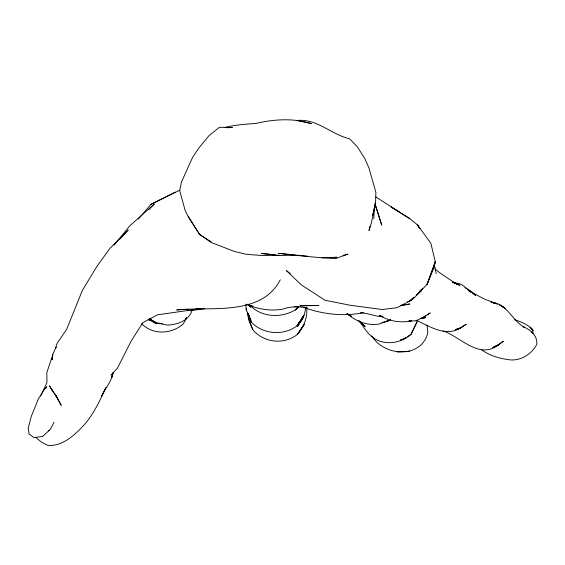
<?xml version="1.0" encoding="UTF-8"?>
<svg xmlns="http://www.w3.org/2000/svg" width="565" height="565" viewBox="0 0 565 565"><rect width="100%" height="100%" fill="white"/><g stroke="black" fill="none" stroke-linecap="round" stroke-linejoin="round"><path stroke-width="0.85" d="M373.783 218.789L374.157 211.797L375.577 202.602L375.887 192.319L368.931 167.904L364.905 158.73L357.405 146.893L349.587 138.785C331.125 134.512 317.007 118.325 296.872 120.493L311.364 123.601C293.362 117.972 274.223 119.166 256.065 123.389C245.719 124.265 235.266 124.731 225.181 127.422M112.308 374.065C111.503 382.505 104.37 388.854 101.453 396.651L105.648 388.162M369.983 226.36L368.987 230.598L371.205 223.669L375.577 202.602L372.582 215.329M305.898 308.045L304.034 315.192L297.423 326.683L303.214 317.558L300.961 321.195L296.985 325.581L304.034 315.192L297.423 325.581C283.729 336.104 263.043 334.593 251.185 321.986L250.867 321.224M302.353 317.177L300.961 321.195L298.285 323.145M104.059 391.545C98.458 403.763 92.272 415.925 83.189 425.975C73.86 435.763 62.348 446.407 47.813 445.418L41.443 442.105L36.054 437.713M40.659 396.058L46.952 382.561L46.853 372.519L52.835 354.749L52.128 359.827L52.757 354.417L56.119 347.072L55.419 348.662L57.086 343.379L66.705 329.24L82.363 290.396L96.82 266.511L109.85 248.473L128.177 230.012L119.455 239.546M186.598 317.636L183.307 323.9C171.711 334.275 152.748 335.264 141.631 323.674M422.048 289.118L421.285 290.707L416.419 295.255M104.405 390.818L106.156 387.202M186.556 317.636L185.793 319.218L186.358 318.208M192.164 309.903C189.346 320.553 177.601 324.614 167.727 325.101L156.441 322.989L149.322 318.561M422.38 288.666L421.285 290.707L416.243 295.205M54.028 422.309L50.25 429.315L48.583 430.869M280.261 279.845C261.235 316.598 210.597 306.364 176.739 309.91L188.067 309.316M45.567 388.755L46.838 386.728L44.31 389.419L38.328 398.968L31.28 416.398L28.25 428.009L29.083 434.068L34.07 437.607L42.728 436.35L45.08 434.217M114.109 245.168L129.837 225.767L154.358 203.979L148.786 209.615M298.052 306.816L295.41 310.065L297.713 307.402M138.326 219.114L150.919 204.389L179.578 190.236M413.891 297.275L409.314 301.385L411.207 299.697M419.795 291.081L420.974 289.845M110.91 375.174L117.513 368.055L131.045 341.295L142.867 322.636L157.692 314.762L200.293 308.751M298.843 306.611L295.693 309.62C281.645 318.363 262.082 317.594 250.168 305.531M45.419 433.927L49.141 430.332M413.983 297.529L410.939 300.375L397.068 307.692L382.23 309.528L350.265 305.27L324.932 300.234L301.307 284.873L286.321 270.55L290.445 273.728M412.464 298.574L413.721 297.451M390.768 319.543L389.384 320.539L378.967 324.056C367.335 325.934 355.823 321.4 347.2 313.667L351.331 316.379L346.853 313.66M405.762 337.644L403.523 339.028L405.84 338.047L404.215 338.576M407.259 336.719L410.995 334.402L417.09 321.732L410.995 334.402C400.924 343.386 384.899 345.794 373.529 337.976C366.953 333.498 363.655 326.365 358.591 320.574M421.907 317.841L416.087 320.871L408.912 320.984L411.391 320.821C400.416 323.357 388.861 321.04 379.27 315.291L382.357 316.358M423.432 316.951L425.713 315.616M427.239 314.726L430.283 312.939L424.216 316.958L420.388 318.731L425.544 317.692L422.083 318.031M150.926 204.346L175.27 192.142M492.871 347.419L498.959 344.459C479.501 360.343 460.998 337.1 443.151 330.899M492.871 347.468L497.468 345.533L503.267 341.281L497.468 345.533L494.29 346.677M407.69 301.717L410.939 300.375L414.555 297.437L427.126 284.252L433.856 267.881L435.29 261.899L430.855 243.296L417.577 224.962L409.858 218.676L391.27 207.058L409.858 218.676M531.545 332.517L532.682 332.043L533.035 330.447C528.769 324.727 521.326 322.036 514.772 319.677M456.132 329.452L461.612 327.227C446.576 337.87 429.951 326.485 415.974 320.108M455.355 329.826L460.065 328.286L466.167 324.261L460.065 328.286L456.054 329.423M386.001 321.485L388.409 320.701L385.959 321.344M204.749 308.667L189.995 310.743L187.587 309.994M400.218 340.003L402.697 339.275M342.962 255.408L348.033 254.13L335.349 258.685L321.704 257.605L332.743 257.365M381.891 322.474L385.182 321.683M401.101 339.572L402.711 339.212M363.472 312.692C343.315 316.732 322.566 314.239 303.32 307.36L307.148 307.635C298.892 306.873 290.904 305.99 282.74 309.147C270.275 311.414 257.668 309.083 246.114 304.161M400.521 305.651L409.759 304.005L400.423 305.467M294.21 306.788L298.235 306.52M227.095 127.732L232.385 127.464L219.474 127.323L209.198 135.459L198.633 148.291L192.566 157.451L181.4 182.22L179.712 190.716L185.214 210.745L188.244 216.579L199.6 234.475L211.423 242.583L234.531 251.489L246.375 254.314L262.337 255.528L279.308 255.211M195.914 308.907L198.527 308.773M334.445 257.329L336.987 257.273L322.544 257.866L293.814 255.196L278.856 255.514L261.524 253.466L270.84 254.377M360.272 312.756C368.062 313.031 375.259 316.577 383.119 316.774M307.664 256.213L278.39 253.318L293.814 255.196M272.535 254.547L275.07 254.794M162.445 323.696L156.441 322.989L150.071 319.02M491.155 302.12L497.518 303.998L491.882 302.367C507.229 303.892 512.3 320.722 524.447 327.403L523.176 326.591C530.415 329.96 537.675 335.419 536.75 344.445C531.319 354.771 519.249 361.946 507.483 359.481C498.408 358.196 489.311 355.442 481.86 349.94M491.19 302.134L496.07 303.589L483.979 298.885L472.382 292.649M247.11 304.351L252.873 306.371L247.075 304.295M453.511 282.458L459.896 285.353L453.921 282.747L458.568 284.689L455.284 283.164C461.803 282.578 466.196 288.574 470.878 292.232L468.251 290.459M453.42 282.465L457.05 284.068L452.586 281.857M452.381 282.006L457.05 284.068M531.368 332.213L533.226 333.068L531.898 332.312M148.207 319.529L155.968 323.342L152.296 321.259M452.593 281.949L455.574 283.51L439.302 272.492L435.001 268.905M464.939 287.656L471.556 291.618L475.638 295.537L471.761 292.493M500.272 305.262L499.587 304.853L503.931 307.473M375.803 196.91L399.504 212.136M211.084 241.862L199.6 234.475L188.244 216.579M347.757 314.062L351.331 316.379M470.426 291.328L468.526 289.958L470.468 291.476M148.475 319.296L150.191 320.539L148.998 319.281M359.623 321.294L360.88 322.375L359.594 321.188M250.21 318.109L249.073 316.866L247.512 312.127M247.435 312.77C248.049 318.992 250.563 324.967 253.353 330.44C264.533 342.793 284.308 344.968 297.416 334.374L297.67 334.183C303.779 326.98 307.586 317.707 306.731 308.172M371.784 335.85C383.692 356.31 421.285 359.248 427.846 332.728L427.084 325.129M51.147 388.833L56.874 397.139L61.218 405.359L55.9 395.726L56.874 397.139L49.466 385.895L52.248 390.401M419.781 228.606L417.577 224.962L419.753 228.761M251.178 320.447L249.073 316.866L248 313.293M250.698 319.663L249.073 316.866L248.77 315.171M249.292 305.036L250.352 307.282L249.264 304.93M248.551 314.38L249.596 316.633M251.185 321.986L246.072 309.373L245.937 304.344M248.353 318.215L252.583 329.381M375.337 205.18L381.756 225.223L375.019 203.478M434.259 264.469L436.244 273.679M246.34 308.787L246.453 310.453L246.368 308.744M113.035 372.844L112.018 377.3L113.021 372.829M435.29 261.899L427.126 284.252L435.29 261.899M304.33 324.261L297.416 334.374L304.33 324.261M409.618 351.317L397.047 351.776L409.618 351.317M310.249 305.503L299.937 305.842L318.907 305.467L310.249 305.503M504.616 308.024L502.469 306.633L505.265 308.525L504.616 308.024M365.096 326.542L359.453 321.21L365.096 326.542M532.357 329.31L530.076 327.1L533.035 330.447L532.357 329.31"/></g></svg>
